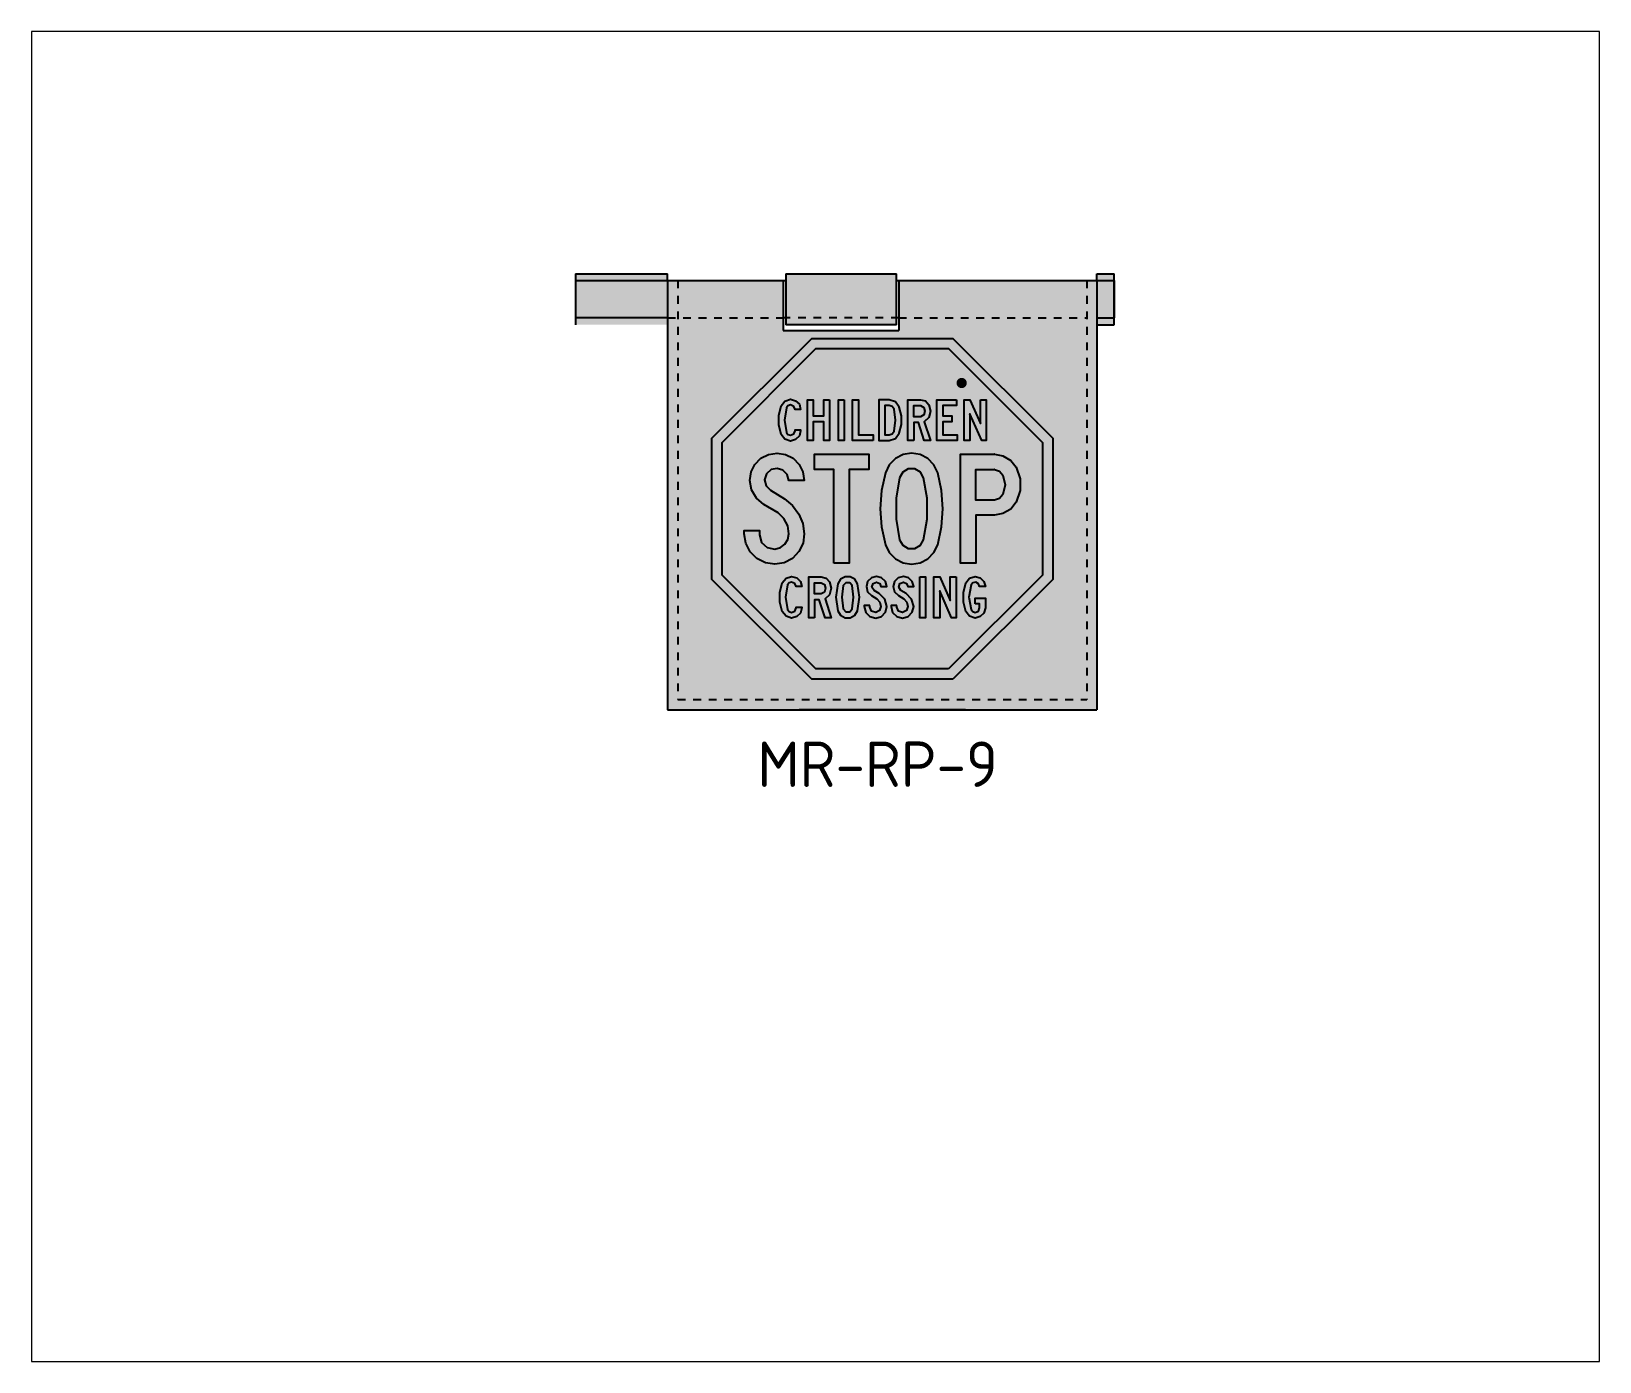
# Paper-space layout 'Layout1' of a CAD drawing. Header units: millimetres. Extents: x 8 to 347, y 0 to 288.
# The model-space entities are those that its viewports show. They can reach past a viewport. Long polylines and large blocks are cut down to what shows.
import ezdxf

# ---------------------------------------------------------------- set-up
doc = ezdxf.new("R2010")
doc.units = ezdxf.units.MM
doc.header["$LTSCALE"] = 5
doc.linetypes.add('PAINT11', pattern=[0.66, 0.33, -0.33])
for name, color, linetype in [('L25', 1, 'Continuous'), ('RED', 10, 'Continuous'), ('STITCH', 1, 'PAINT11')]:
    doc.layers.add(name, color=color, linetype=linetype)
doc.layers.add('YELLOW', color=7, linetype='Continuous', true_color=0xd6e342)
doc.styles.add('ISO', font='iso3098b.shx')

msp = doc.modelspace()

# ---------------------------------------------------------------- hatches: boundary and pattern name
at = {"layer": 'L25'}
h = msp.add_hatch(color=256, dxfattribs=at)
h.paths.add_polyline_path([(129.09, 244.5), (129.09, 243), (149.34, 243), (149.34, 244.5)])
h.paths.add_polyline_path([(149.34, 234.65), (149.34, 234.75), (129.09, 234.75), (129.09, 233.25), (149.34, 233.25)])
for points in [[(129.09, 243), (129.09, 234.75), (149.34, 234.75), (149.34, 243)], [(247.59, 243), (243.84, 243), (243.84, 234.75), (247.59, 234.75)]]:
    msp.add_hatch(color=256, dxfattribs=at).paths.add_polyline_path(points)
h = msp.add_hatch(color=256, dxfattribs=at)
h.dxf.hatch_style = 1
h.paths.add_polyline_path([(199.68, 244.5), (175.38, 244.5), (175.38, 233.25), (199.68, 233.25)])
h = msp.add_hatch(color=256, dxfattribs=at)
h.paths.add_polyline_path([(247.59, 244.5), (243.84, 244.5), (243.84, 243), (247.59, 243)])
h.paths.add_polyline_path([(247.59, 234.75), (243.84, 234.75), (243.84, 233.25), (247.59, 233.25)])
h = msp.add_hatch(color=256, dxfattribs=at)
h.paths.add_polyline_path([(212.12, 155.25), (181.06, 155.25), (159.09, 177.21), (159.09, 208.28), (181.06, 230.25), (212.12, 230.25), (234.09, 208.28), (234.09, 177.21)])
h.paths.add_polyline_path([(211.19, 157.5), (181.99, 157.5), (161.34, 178.15), (161.34, 207.35), (181.99, 228), (211.19, 228), (231.84, 207.35), (231.84, 178.15)], flags=16)
h = msp.add_hatch(color=256, dxfattribs=at)
h.paths.add_polyline_path([(178.57, 210.1), (178.62, 210.1), (178.62, 209.92), (178.34, 208.81), (177.51, 207.99), (176.37, 207.67), (175.13, 208.08), (174.3, 209.09), (173.8, 211.2), (173.8, 213.31), (174.3, 215.43), (175.13, 216.44), (176.37, 216.85), (177.51, 216.53), (178.34, 215.75), (178.62, 214.6), (177.38, 214.6), (177.1, 215.29), (176.37, 215.61), (175.82, 215.43), (175.49, 214.97), (175.04, 212.26), (175.49, 209.55), (175.82, 209.09), (176.37, 208.95), (177.1, 209.23), (177.38, 209.92), (177.38, 210.1), (178.62, 210.1)])
h.paths.add_polyline_path([(185, 216.76), (185, 207.76), (183.71, 207.76), (183.71, 211.89), (181.37, 211.89), (181.37, 207.76), (180.13, 207.76), (180.13, 216.76), (181.37, 216.76), (181.37, 213.18), (183.71, 213.18), (183.71, 216.76)])
h.paths.add_polyline_path([(188.21, 216.76), (188.21, 207.76), (186.93, 207.76), (186.93, 216.76)])
h.paths.add_polyline_path([(194.55, 207.76), (190.05, 207.76), (190.05, 216.76), (191.33, 216.76), (191.33, 209), (194.55, 209)])
h.paths.add_polyline_path([(198.77, 209.23), (199.19, 209.82), (199.51, 212.26), (199.19, 214.69), (198.77, 215.29), (198.08, 215.52), (197.12, 215.52), (197.12, 209), (198.08, 209)], flags=16)
h.paths.add_polyline_path([(198.08, 207.76), (199.51, 208.22), (200.33, 209.37), (200.79, 211.29), (200.79, 213.22), (200.33, 215.15), (199.51, 216.3), (198.08, 216.76), (195.83, 216.76), (195.83, 207.76)])
h.paths.add_polyline_path([(203.5, 207.76), (202.22, 207.76), (202.22, 216.76), (205.02, 216.76), (206.07, 216.48), (206.81, 215.66), (207.17, 214.23), (206.81, 212.81), (205.84, 211.89), (207.17, 207.76), (205.84, 207.76), (204.56, 211.71), (203.5, 211.71)])
h.paths.add_polyline_path([(205.75, 215.06), (205.93, 214.23), (205.75, 213.41), (205.02, 212.99), (203.5, 212.99), (203.5, 215.52), (205.02, 215.52), (204.97, 215.52), (205.02, 215.52)], flags=16)
h.paths.add_polyline_path([(212.91, 216.76), (212.91, 215.52), (209.88, 215.52), (209.88, 213.18), (211.86, 213.18), (211.86, 211.89), (209.88, 211.89), (209.88, 209), (213.1, 209), (213.1, 207.76), (208.6, 207.76), (208.6, 216.76)])
h.paths.add_polyline_path([(218.19, 216.76), (219.48, 216.76), (219.48, 207.76), (218.47, 207.76), (215.85, 213.68), (215.85, 207.76), (214.61, 207.76), (214.61, 216.76), (215.85, 216.76), (218.19, 211.52)])
h = msp.add_hatch(color=256, dxfattribs=at)
h.paths.add_polyline_path([(174.71, 201.24), (173.43, 201.65), (172.1, 201.38), (171.09, 200.46), (170.67, 199.13), (171.04, 197.8), (172.01, 196.83), (175.08, 194.95), (176.83, 193.48), (178.2, 191.6), (179.08, 189.49), (179.4, 187.24), (179.17, 185.17), (178.25, 183.33), (176.83, 181.82), (174.99, 180.85), (172.92, 180.53), (170.86, 180.85), (168.98, 181.82), (167.51, 183.29), (166.54, 185.17), (166.22, 187.24), (166.22, 187.97), (169.57, 187.97), (169.57, 187.01), (170.03, 185.35), (171.27, 184.21), (172.92, 183.88), (174.16, 184.21), (175.17, 184.94), (175.82, 186), (176.05, 187.24), (175.77, 189.03), (174.94, 190.59), (173.66, 191.83), (170.54, 193.71), (170.49, 193.71), (170.54, 193.71), (168.88, 195.09), (167.78, 196.92), (167.41, 198.99), (167.74, 200.87), (168.56, 202.52), (169.89, 203.86), (171.55, 204.73), (173.43, 205), (175.27, 204.73), (176.96, 203.86), (178.3, 202.52), (179.12, 200.87), (179.4, 198.99), (176.05, 198.99), (175.68, 200.27)])
h.paths.add_polyline_path([(185.92, 180.76), (185.96, 180.76), (185.96, 201.42), (181.65, 201.42), (181.65, 204.77), (193.63, 204.77), (193.63, 201.42), (189.31, 201.42), (189.31, 180.76), (185.96, 180.76)])
h.paths.add_polyline_path([(200.38, 199.59), (199.64, 195.09), (199.64, 190.45), (200.38, 185.95), (201.11, 184.71), (202.31, 183.98), (203.73, 183.98), (204.97, 184.71), (205.66, 185.95), (206.44, 190.45), (206.44, 195.09), (205.66, 199.59), (204.97, 200.83), (203.73, 201.56), (202.31, 201.56), (201.11, 200.83)], flags=16)
h.paths.add_polyline_path([(208.78, 200.69), (207.95, 202.43), (206.62, 203.81), (204.92, 204.68), (203.04, 205), (201.16, 204.68), (199.46, 203.81), (198.13, 202.43), (197.26, 200.69), (196.43, 196.79), (196.15, 192.75), (196.43, 188.75), (197.26, 184.85), (198.13, 183.1), (199.46, 181.73), (201.16, 180.85), (203.04, 180.53), (204.92, 180.85), (206.62, 181.73), (207.95, 183.1), (208.78, 184.85), (209.61, 188.75), (209.93, 192.75), (209.61, 196.79)])
h.paths.add_polyline_path([(223.15, 200.18), (223.66, 198.02), (223.15, 195.87), (222.37, 194.99), (221.27, 194.67), (217.18, 194.67), (217.18, 201.42), (221.27, 201.42), (221.22, 201.42), (221.27, 201.42), (222.37, 201.06)], flags=16)
h.paths.add_polyline_path([(226.92, 196.74), (226.04, 194.21), (224.85, 192.7), (223.15, 191.69), (221.27, 191.32), (217.18, 191.32), (217.18, 180.76), (213.83, 180.76), (213.83, 204.77), (221.27, 204.77), (221.22, 204.77), (221.27, 204.77), (223.15, 204.41), (224.85, 203.4), (226.04, 201.88), (226.92, 199.36)])
edge = h.paths.add_edge_path(flags=17)
edge.add_line((173.66, 191.83), (173.61, 191.83))
h = msp.add_hatch(color=256, dxfattribs=at)
h.paths.add_polyline_path([(199.78, 171.49), (198.54, 171.49), (198.54, 171.21), (198.86, 169.93), (199.78, 169.01), (201.07, 168.69), (202.31, 169.01), (203.18, 169.97), (203.5, 171.21), (203.04, 172.87), (201.85, 174.1), (200.7, 174.79), (200.24, 175.48), (200.47, 176.31), (201.25, 176.58), (201.94, 176.31), (202.22, 175.62), (203.5, 175.62), (203.18, 176.72), (202.35, 177.55), (201.25, 177.87), (200.1, 177.55), (199.28, 176.72), (199, 175.62), (199.28, 174.47), (200.15, 173.65), (201.34, 172.91), (201.99, 172.18), (202.22, 171.21), (201.89, 170.34), (201.07, 169.93), (200.15, 170.25), (199.78, 171.12)])
h.paths.add_polyline_path([(178.85, 171.12), (178.89, 171.12), (178.89, 170.94), (178.62, 169.79), (177.79, 169.01), (176.64, 168.69), (175.4, 169.1), (174.58, 170.11), (174.07, 172.22), (174.07, 174.33), (174.58, 176.45), (175.4, 177.46), (176.64, 177.87), (177.79, 177.55), (178.62, 176.72), (178.89, 175.62), (177.65, 175.62), (177.33, 176.31), (176.64, 176.58), (176.09, 176.45), (175.72, 175.99), (175.27, 173.28), (175.72, 170.57), (176.09, 170.11), (176.64, 169.93), (177.33, 170.25), (177.65, 170.94), (177.65, 171.12), (178.89, 171.12)])
h.paths.add_polyline_path([(181.65, 168.78), (180.41, 168.78), (180.41, 177.78), (183.16, 177.78), (184.22, 177.5), (184.95, 176.68), (185.32, 175.25), (184.95, 173.83), (183.99, 172.91), (185.32, 168.78), (183.99, 168.78), (182.7, 172.73), (181.65, 172.73)])
h.paths.add_polyline_path([(183.16, 176.49), (183.9, 176.08), (184.08, 175.25), (183.9, 174.43), (183.16, 174.01), (181.65, 174.01), (181.65, 176.49), (183.16, 176.49), (183.12, 176.49)], flags=16)
h.paths.add_polyline_path([(188.53, 170.06), (189.41, 170.06), (189.96, 170.71), (190.28, 173.28), (189.96, 175.85), (189.41, 176.49), (188.53, 176.49), (187.98, 175.85), (187.66, 173.28), (187.98, 170.71)], flags=16)
h.paths.add_polyline_path([(187.39, 169.33), (188.4, 168.78), (189.54, 168.78), (190.55, 169.33), (191.15, 170.29), (191.56, 173.28), (191.15, 176.26), (190.55, 177.23), (189.54, 177.78), (188.4, 177.78), (187.39, 177.23), (186.83, 176.26), (186.38, 173.28), (186.83, 170.29)])
h.paths.add_polyline_path([(193.86, 171.49), (192.62, 171.49), (192.62, 171.21), (192.94, 169.93), (193.86, 169.01), (195.14, 168.69), (196.38, 169.01), (197.26, 169.97), (197.58, 171.21), (197.12, 172.87), (195.93, 174.1), (194.78, 174.79), (194.32, 175.48), (194.55, 176.31), (195.33, 176.58), (196.02, 176.31), (196.29, 175.62), (197.58, 175.62), (197.26, 176.72), (196.43, 177.55), (195.33, 177.87), (194.18, 177.55), (193.35, 176.72), (193.08, 175.62), (193.35, 174.47), (194.23, 173.65), (195.42, 172.91), (196.06, 172.18), (196.29, 171.21), (195.97, 170.34), (195.14, 169.93), (194.23, 170.25), (193.86, 171.12)])
h.paths.add_polyline_path([(204.83, 177.78), (206.07, 177.78), (206.07, 168.78), (204.83, 168.78)])
h.paths.add_polyline_path([(212.82, 177.78), (212.82, 168.78), (211.81, 168.78), (209.24, 174.7), (209.24, 168.78), (207.95, 168.78), (207.95, 177.78), (209.24, 177.78), (211.54, 172.54), (211.54, 177.78)])
h.paths.add_polyline_path([(217.04, 171.86), (217.04, 173.09), (219.29, 173.09), (219.29, 170.94), (218.97, 169.79), (218.15, 169.01), (217.04, 168.69), (215.76, 169.1), (214.98, 170.11), (214.47, 172.22), (214.47, 174.33), (214.98, 176.45), (215.76, 177.46), (217.04, 177.87), (218.15, 177.55), (218.97, 176.72), (219.29, 175.62), (218.01, 175.62), (217.78, 176.26), (217.14, 176.58), (216.54, 176.45), (216.13, 175.99), (215.67, 173.28), (216.13, 170.57), (216.49, 170.11), (217.04, 169.93), (217.73, 170.25), (218.01, 170.94), (218.01, 171.86)])
at = {"layer": 'RED'}
h = msp.add_hatch(color=256, dxfattribs=at)
h.paths.add_polyline_path([(211.19, 157.5), (181.99, 157.5), (161.34, 178.15), (161.34, 207.35), (181.99, 228), (211.19, 228), (231.84, 207.35), (231.84, 178.15)])
h.paths.add_polyline_path([(178.57, 210.1), (178.62, 210.1), (178.62, 209.92), (178.34, 208.81), (177.51, 207.99), (176.37, 207.67), (175.13, 208.08), (174.3, 209.09), (173.8, 211.2), (173.8, 213.31), (174.3, 215.43), (175.13, 216.44), (176.37, 216.85), (177.51, 216.53), (178.34, 215.75), (178.62, 214.6), (177.38, 214.6), (177.1, 215.29), (176.37, 215.61), (175.82, 215.43), (175.49, 214.97), (175.04, 212.26), (175.49, 209.55), (175.82, 209.09), (176.37, 208.95), (177.1, 209.23), (177.38, 209.92), (177.38, 210.1), (178.62, 210.1)], flags=16)
h.paths.add_polyline_path([(185, 216.76), (185, 207.76), (183.71, 207.76), (183.71, 211.89), (181.37, 211.89), (181.37, 207.76), (180.13, 207.76), (180.13, 216.76), (181.37, 216.76), (181.37, 213.18), (183.71, 213.18), (183.71, 216.76)], flags=16)
h.paths.add_polyline_path([(188.21, 216.76), (188.21, 207.76), (186.93, 207.76), (186.93, 216.76)], flags=16)
h.paths.add_polyline_path([(194.55, 207.76), (190.05, 207.76), (190.05, 216.76), (191.33, 216.76), (191.33, 209), (194.55, 209)], flags=16)
h.paths.add_polyline_path([(198.77, 209.23), (199.19, 209.82), (199.51, 212.26), (199.19, 214.69), (198.77, 215.29), (198.08, 215.52), (197.12, 215.52), (197.12, 209), (198.08, 209)], flags=0)
h.paths.add_polyline_path([(198.08, 207.76), (199.51, 208.22), (200.33, 209.37), (200.79, 211.29), (200.79, 213.22), (200.33, 215.15), (199.51, 216.3), (198.08, 216.76), (195.83, 216.76), (195.83, 207.76)], flags=16)
h.paths.add_polyline_path([(203.5, 207.76), (202.22, 207.76), (202.22, 216.76), (205.02, 216.76), (206.07, 216.48), (206.81, 215.66), (207.17, 214.23), (206.81, 212.81), (205.84, 211.89), (207.17, 207.76), (205.84, 207.76), (204.56, 211.71), (203.5, 211.71)], flags=16)
h.paths.add_polyline_path([(205.75, 215.06), (205.93, 214.23), (205.75, 213.41), (205.02, 212.99), (203.5, 212.99), (203.5, 215.52), (205.02, 215.52), (204.97, 215.52), (205.02, 215.52)], flags=0)
h.paths.add_polyline_path([(212.91, 216.76), (212.91, 215.52), (209.88, 215.52), (209.88, 213.18), (211.86, 213.18), (211.86, 211.89), (209.88, 211.89), (209.88, 209), (213.1, 209), (213.1, 207.76), (208.6, 207.76), (208.6, 216.76)], flags=16)
h.paths.add_polyline_path([(218.19, 216.76), (219.48, 216.76), (219.48, 207.76), (218.47, 207.76), (215.85, 213.68), (215.85, 207.76), (214.61, 207.76), (214.61, 216.76), (215.85, 216.76), (218.19, 211.52)], flags=16)
h.paths.add_polyline_path([(174.71, 201.24), (173.43, 201.65), (172.1, 201.38), (171.09, 200.46), (170.67, 199.13), (171.04, 197.8), (172.01, 196.83), (175.08, 194.95), (176.83, 193.48), (178.2, 191.6), (179.08, 189.49), (179.4, 187.24), (179.17, 185.17), (178.25, 183.33), (176.83, 181.82), (174.99, 180.85), (172.92, 180.53), (170.86, 180.85), (168.98, 181.82), (167.51, 183.29), (166.54, 185.17), (166.22, 187.24), (166.22, 187.97), (169.57, 187.97), (169.57, 187.01), (170.03, 185.35), (171.27, 184.21), (172.92, 183.88), (174.16, 184.21), (175.17, 184.94), (175.82, 186), (176.05, 187.24), (175.77, 189.03), (174.94, 190.59), (173.66, 191.83), (170.54, 193.71), (170.49, 193.71), (170.54, 193.71), (168.88, 195.09), (167.78, 196.92), (167.41, 198.99), (167.74, 200.87), (168.56, 202.52), (169.89, 203.86), (171.55, 204.73), (173.43, 205), (175.27, 204.73), (176.96, 203.86), (178.3, 202.52), (179.12, 200.87), (179.4, 198.99), (176.05, 198.99), (175.68, 200.27)], flags=16)
h.paths.add_polyline_path([(185.92, 180.76), (185.96, 180.76), (185.96, 201.42), (181.65, 201.42), (181.65, 204.77), (193.63, 204.77), (193.63, 201.42), (189.31, 201.42), (189.31, 180.76), (185.96, 180.76)], flags=16)
h.paths.add_polyline_path([(200.38, 199.59), (199.64, 195.09), (199.64, 190.45), (200.38, 185.95), (201.11, 184.71), (202.31, 183.98), (203.73, 183.98), (204.97, 184.71), (205.66, 185.95), (206.44, 190.45), (206.44, 195.09), (205.66, 199.59), (204.97, 200.83), (203.73, 201.56), (202.31, 201.56), (201.11, 200.83)], flags=0)
h.paths.add_polyline_path([(208.78, 200.69), (207.95, 202.43), (206.62, 203.81), (204.92, 204.68), (203.04, 205), (201.16, 204.68), (199.46, 203.81), (198.13, 202.43), (197.26, 200.69), (196.43, 196.79), (196.15, 192.75), (196.43, 188.75), (197.26, 184.85), (198.13, 183.1), (199.46, 181.73), (201.16, 180.85), (203.04, 180.53), (204.92, 180.85), (206.62, 181.73), (207.95, 183.1), (208.78, 184.85), (209.61, 188.75), (209.93, 192.75), (209.61, 196.79)], flags=16)
h.paths.add_polyline_path([(223.15, 200.18), (223.66, 198.02), (223.15, 195.87), (222.37, 194.99), (221.27, 194.67), (217.18, 194.67), (217.18, 201.42), (221.27, 201.42), (221.22, 201.42), (221.27, 201.42), (222.37, 201.06)], flags=0)
h.paths.add_polyline_path([(226.92, 196.74), (226.04, 194.21), (224.85, 192.7), (223.15, 191.69), (221.27, 191.32), (217.18, 191.32), (217.18, 180.76), (213.83, 180.76), (213.83, 204.77), (221.27, 204.77), (221.22, 204.77), (221.27, 204.77), (223.15, 204.41), (224.85, 203.4), (226.04, 201.88), (226.92, 199.36)], flags=16)
h.paths.add_polyline_path([(199.78, 171.49), (198.54, 171.49), (198.54, 171.21), (198.86, 169.93), (199.78, 169.01), (201.07, 168.69), (202.31, 169.01), (203.18, 169.97), (203.5, 171.21), (203.04, 172.87), (201.85, 174.1), (200.7, 174.79), (200.24, 175.48), (200.47, 176.31), (201.25, 176.58), (201.94, 176.31), (202.22, 175.62), (203.5, 175.62), (203.18, 176.72), (202.35, 177.55), (201.25, 177.87), (200.1, 177.55), (199.28, 176.72), (199, 175.62), (199.28, 174.47), (200.15, 173.65), (201.34, 172.91), (201.99, 172.18), (202.22, 171.21), (201.89, 170.34), (201.07, 169.93), (200.15, 170.25), (199.78, 171.12)], flags=16)
h.paths.add_polyline_path([(178.85, 171.12), (178.89, 171.12), (178.89, 170.94), (178.62, 169.79), (177.79, 169.01), (176.64, 168.69), (175.4, 169.1), (174.58, 170.11), (174.07, 172.22), (174.07, 174.33), (174.58, 176.45), (175.4, 177.46), (176.64, 177.87), (177.79, 177.55), (178.62, 176.72), (178.89, 175.62), (177.65, 175.62), (177.33, 176.31), (176.64, 176.58), (176.09, 176.45), (175.72, 175.99), (175.27, 173.28), (175.72, 170.57), (176.09, 170.11), (176.64, 169.93), (177.33, 170.25), (177.65, 170.94), (177.65, 171.12), (178.89, 171.12)], flags=16)
h.paths.add_polyline_path([(181.65, 168.78), (180.41, 168.78), (180.41, 177.78), (183.16, 177.78), (184.22, 177.5), (184.95, 176.68), (185.32, 175.25), (184.95, 173.83), (183.99, 172.91), (185.32, 168.78), (183.99, 168.78), (182.7, 172.73), (181.65, 172.73)], flags=16)
h.paths.add_polyline_path([(183.16, 176.49), (183.9, 176.08), (184.08, 175.25), (183.9, 174.43), (183.16, 174.01), (181.65, 174.01), (181.65, 176.49), (183.16, 176.49), (183.12, 176.49)], flags=0)
h.paths.add_polyline_path([(188.53, 170.06), (189.41, 170.06), (189.96, 170.71), (190.28, 173.28), (189.96, 175.85), (189.41, 176.49), (188.53, 176.49), (187.98, 175.85), (187.66, 173.28), (187.98, 170.71)], flags=0)
h.paths.add_polyline_path([(187.39, 169.33), (188.4, 168.78), (189.54, 168.78), (190.55, 169.33), (191.15, 170.29), (191.56, 173.28), (191.15, 176.26), (190.55, 177.23), (189.54, 177.78), (188.4, 177.78), (187.39, 177.23), (186.83, 176.26), (186.38, 173.28), (186.83, 170.29)], flags=16)
h.paths.add_polyline_path([(193.86, 171.49), (192.62, 171.49), (192.62, 171.21), (192.94, 169.93), (193.86, 169.01), (195.14, 168.69), (196.38, 169.01), (197.26, 169.97), (197.58, 171.21), (197.12, 172.87), (195.93, 174.1), (194.78, 174.79), (194.32, 175.48), (194.55, 176.31), (195.33, 176.58), (196.02, 176.31), (196.29, 175.62), (197.58, 175.62), (197.26, 176.72), (196.43, 177.55), (195.33, 177.87), (194.18, 177.55), (193.35, 176.72), (193.08, 175.62), (193.35, 174.47), (194.23, 173.65), (195.42, 172.91), (196.06, 172.18), (196.29, 171.21), (195.97, 170.34), (195.14, 169.93), (194.23, 170.25), (193.86, 171.12)], flags=16)
h.paths.add_polyline_path([(204.83, 177.78), (206.07, 177.78), (206.07, 168.78), (204.83, 168.78)], flags=16)
h.paths.add_polyline_path([(212.82, 177.78), (212.82, 168.78), (211.81, 168.78), (209.24, 174.7), (209.24, 168.78), (207.95, 168.78), (207.95, 177.78), (209.24, 177.78), (211.54, 172.54), (211.54, 177.78)], flags=16)
h.paths.add_polyline_path([(217.04, 171.86), (217.04, 173.09), (219.29, 173.09), (219.29, 170.94), (218.97, 169.79), (218.15, 169.01), (217.04, 168.69), (215.76, 169.1), (214.98, 170.11), (214.47, 172.22), (214.47, 174.33), (214.98, 176.45), (215.76, 177.46), (217.04, 177.87), (218.15, 177.55), (218.97, 176.72), (219.29, 175.62), (218.01, 175.62), (217.78, 176.26), (217.14, 176.58), (216.54, 176.45), (216.13, 175.99), (215.67, 173.28), (216.13, 170.57), (216.49, 170.11), (217.04, 169.93), (217.73, 170.25), (218.01, 170.94), (218.01, 171.86)], flags=16)
edge = h.paths.add_edge_path(flags=0)
edge.add_line((173.66, 191.83), (173.61, 191.83))
at = {"layer": 'YELLOW'}
h = msp.add_hatch(color=256, dxfattribs=at)
h.paths.add_polyline_path([(212.12, 155.25), (181.06, 155.25), (159.09, 177.21), (159.09, 208.28), (181.06, 230.25), (212.12, 230.25), (234.09, 208.28), (234.09, 177.21)], flags=16)
h.paths.add_polyline_path([(149.34, 243), (149.34, 148.5), (243.84, 148.5), (243.84, 243), (200.22, 243), (200.22, 232), (174.74, 232), (174.74, 243)])

# ---------------------------------------------------------------- linework, layer by layer
at = {"color": 1, "linetype": 'ByBlock'}
msp.add_line((149.34, 243), (149.34, 227.22), dxfattribs=at)
at = {"layer": 'Defpoints', "color": 0, "linetype": 'ByBlock'}
msp.add_point((149.34, 234.75), dxfattribs=at)
at = {"layer": 'L25'}
for p, q in [((129.09, 244.5), (149.34, 244.5)), ((129.09, 244.5), (129.09, 233.25)), ((129.09, 243), (149.34, 243)), ((129.09, 243), (129.09, 234.75)), ((149.34, 243), (149.34, 244.5)), ((149.34, 243), (149.34, 148.5)), ((149.34, 243), (174.74, 243)), ((174.74, 243), (175.38, 243)), ((175.38, 244.5), (175.38, 233.25)), ((175.38, 244.5), (199.68, 244.5)), ((199.68, 233.25), (199.68, 244.5)), ((199.68, 243), (200.22, 243)), ((200.22, 243), (243.84, 243)), ((243.84, 244.5), (247.59, 244.5)), ((243.84, 243), (243.84, 244.5)), ((243.84, 243), (243.84, 148.5)), ((243.84, 243), (247.59, 243)), ((247.59, 233.25), (247.59, 244.5)), ((247.59, 243), (247.59, 234.75)), ((149.34, 234.75), (129.09, 234.75)), ((243.84, 234.75), (247.59, 234.75)), ((199.68, 233.25), (175.38, 233.25)), ((243.84, 233.25), (247.59, 233.25)), ((243.84, 233.25), (247.59, 233.25)), ((173.66, 191.83), (173.61, 191.83)), ((149.34, 148.5), (243.84, 148.5)), ((214.92, 148.5), (178.26, 148.5))]:
    msp.add_line(p, q, dxfattribs=at)
for points in [[(212.12, 155.25), (181.06, 155.25), (159.09, 177.21), (159.09, 208.28), (181.06, 230.25), (212.12, 230.25), (234.09, 208.28), (234.09, 177.21)], [(211.19, 157.5), (181.99, 157.5), (161.34, 178.15), (161.34, 207.35), (181.99, 228), (211.19, 228), (231.84, 207.35), (231.84, 178.15)], [(178.57, 210.1), (178.62, 210.1), (178.62, 209.92), (178.34, 208.81), (177.51, 207.99), (176.37, 207.67), (175.13, 208.08), (174.3, 209.09), (173.8, 211.2), (173.8, 213.31), (174.3, 215.43), (175.13, 216.44), (176.37, 216.85), (177.51, 216.53), (178.34, 215.75), (178.62, 214.6), (177.38, 214.6), (177.1, 215.29), (176.37, 215.61), (175.82, 215.43), (175.49, 214.97), (175.04, 212.26), (175.49, 209.55), (175.82, 209.09), (176.37, 208.95), (177.1, 209.23), (177.38, 209.92), (177.38, 210.1), (178.62, 210.1)], [(185, 216.76), (185, 207.76), (183.71, 207.76), (183.71, 211.89), (181.37, 211.89), (181.37, 207.76), (180.13, 207.76), (180.13, 216.76), (181.37, 216.76), (181.37, 213.18), (183.71, 213.18), (183.71, 216.76)], [(188.21, 216.76), (188.21, 207.76), (186.93, 207.76), (186.93, 216.76)], [(194.55, 207.76), (190.05, 207.76), (190.05, 216.76), (191.33, 216.76), (191.33, 209), (194.55, 209)], [(198.08, 207.76), (199.51, 208.22), (200.33, 209.37), (200.79, 211.29), (200.79, 213.22), (200.33, 215.15), (199.51, 216.3), (198.08, 216.76), (195.83, 216.76), (195.83, 207.76)], [(198.77, 209.23), (199.19, 209.82), (199.51, 212.26), (199.19, 214.69), (198.77, 215.29), (198.08, 215.52), (197.12, 215.52), (197.12, 209), (198.08, 209)], [(203.5, 207.76), (202.22, 207.76), (202.22, 216.76), (205.02, 216.76), (206.07, 216.48), (206.81, 215.66), (207.17, 214.23), (206.81, 212.81), (205.84, 211.89), (207.17, 207.76), (205.84, 207.76), (204.56, 211.71), (203.5, 211.71)], [(205.75, 215.06), (205.93, 214.23), (205.75, 213.41), (205.02, 212.99), (203.5, 212.99), (203.5, 215.52), (205.02, 215.52), (204.97, 215.52), (205.02, 215.52)], [(212.91, 216.76), (212.91, 215.52), (209.88, 215.52), (209.88, 213.18), (211.86, 213.18), (211.86, 211.89), (209.88, 211.89), (209.88, 209), (213.1, 209), (213.1, 207.76), (208.6, 207.76), (208.6, 216.76)], [(218.19, 216.76), (219.48, 216.76), (219.48, 207.76), (218.47, 207.76), (215.85, 213.68), (215.85, 207.76), (214.61, 207.76), (214.61, 216.76), (215.85, 216.76), (218.19, 211.52)], [(174.71, 201.24), (173.43, 201.65), (172.1, 201.38), (171.09, 200.46), (170.67, 199.13), (171.04, 197.8), (172.01, 196.83), (175.08, 194.95), (176.83, 193.48), (178.2, 191.6), (179.08, 189.49), (179.4, 187.24), (179.17, 185.17), (178.25, 183.33), (176.83, 181.82), (174.99, 180.85), (172.92, 180.53), (170.86, 180.85), (168.98, 181.82), (167.51, 183.29), (166.54, 185.17), (166.22, 187.24), (166.22, 187.97), (169.57, 187.97), (169.57, 187.01), (170.03, 185.35), (171.27, 184.21), (172.92, 183.88), (174.16, 184.21), (175.17, 184.94), (175.82, 186), (176.05, 187.24), (175.77, 189.03), (174.94, 190.59), (173.66, 191.83), (170.54, 193.71), (170.49, 193.71), (170.54, 193.71), (168.88, 195.09), (167.78, 196.92), (167.41, 198.99), (167.74, 200.87), (168.56, 202.52), (169.89, 203.86), (171.55, 204.73), (173.43, 205), (175.27, 204.73), (176.96, 203.86), (178.3, 202.52), (179.12, 200.87), (179.4, 198.99), (176.05, 198.99), (175.68, 200.27)], [(185.92, 180.76), (185.96, 180.76), (185.96, 201.42), (181.65, 201.42), (181.65, 204.77), (193.63, 204.77), (193.63, 201.42), (189.31, 201.42), (189.31, 180.76), (185.96, 180.76)], [(208.78, 200.69), (207.95, 202.43), (206.62, 203.81), (204.92, 204.68), (203.04, 205), (201.16, 204.68), (199.46, 203.81), (198.13, 202.43), (197.26, 200.69), (196.43, 196.79), (196.15, 192.75), (196.43, 188.75), (197.26, 184.85), (198.13, 183.1), (199.46, 181.73), (201.16, 180.85), (203.04, 180.53), (204.92, 180.85), (206.62, 181.73), (207.95, 183.1), (208.78, 184.85), (209.61, 188.75), (209.93, 192.75), (209.61, 196.79)], [(226.92, 196.74), (226.04, 194.21), (224.85, 192.7), (223.15, 191.69), (221.27, 191.32), (217.18, 191.32), (217.18, 180.76), (213.83, 180.76), (213.83, 204.77), (221.27, 204.77), (221.22, 204.77), (221.27, 204.77), (223.15, 204.41), (224.85, 203.4), (226.04, 201.88), (226.92, 199.36)], [(200.38, 199.59), (199.64, 195.09), (199.64, 190.45), (200.38, 185.95), (201.11, 184.71), (202.31, 183.98), (203.73, 183.98), (204.97, 184.71), (205.66, 185.95), (206.44, 190.45), (206.44, 195.09), (205.66, 199.59), (204.97, 200.83), (203.73, 201.56), (202.31, 201.56), (201.11, 200.83)], [(223.15, 200.18), (223.66, 198.02), (223.15, 195.87), (222.37, 194.99), (221.27, 194.67), (217.18, 194.67), (217.18, 201.42), (221.27, 201.42), (221.22, 201.42), (221.27, 201.42), (222.37, 201.06)], [(178.85, 171.12), (178.89, 171.12), (178.89, 170.94), (178.62, 169.79), (177.79, 169.01), (176.64, 168.69), (175.4, 169.1), (174.58, 170.11), (174.07, 172.22), (174.07, 174.33), (174.58, 176.45), (175.4, 177.46), (176.64, 177.87), (177.79, 177.55), (178.62, 176.72), (178.89, 175.62), (177.65, 175.62), (177.33, 176.31), (176.64, 176.58), (176.09, 176.45), (175.72, 175.99), (175.27, 173.28), (175.72, 170.57), (176.09, 170.11), (176.64, 169.93), (177.33, 170.25), (177.65, 170.94), (177.65, 171.12), (178.89, 171.12)], [(181.65, 168.78), (180.41, 168.78), (180.41, 177.78), (183.16, 177.78), (184.22, 177.5), (184.95, 176.68), (185.32, 175.25), (184.95, 173.83), (183.99, 172.91), (185.32, 168.78), (183.99, 168.78), (182.7, 172.73), (181.65, 172.73)], [(183.16, 176.49), (183.9, 176.08), (184.08, 175.25), (183.9, 174.43), (183.16, 174.01), (181.65, 174.01), (181.65, 176.49), (183.16, 176.49), (183.12, 176.49)], [(187.39, 169.33), (188.4, 168.78), (189.54, 168.78), (190.55, 169.33), (191.15, 170.29), (191.56, 173.28), (191.15, 176.26), (190.55, 177.23), (189.54, 177.78), (188.4, 177.78), (187.39, 177.23), (186.83, 176.26), (186.38, 173.28), (186.83, 170.29)], [(188.53, 170.06), (189.41, 170.06), (189.96, 170.71), (190.28, 173.28), (189.96, 175.85), (189.41, 176.49), (188.53, 176.49), (187.98, 175.85), (187.66, 173.28), (187.98, 170.71)], [(193.86, 171.49), (192.62, 171.49), (192.62, 171.21), (192.94, 169.93), (193.86, 169.01), (195.14, 168.69), (196.38, 169.01), (197.26, 169.97), (197.58, 171.21), (197.12, 172.87), (195.93, 174.1), (194.78, 174.79), (194.32, 175.48), (194.55, 176.31), (195.33, 176.58), (196.02, 176.31), (196.29, 175.62), (197.58, 175.62), (197.26, 176.72), (196.43, 177.55), (195.33, 177.87), (194.18, 177.55), (193.35, 176.72), (193.08, 175.62), (193.35, 174.47), (194.23, 173.65), (195.42, 172.91), (196.06, 172.18), (196.29, 171.21), (195.97, 170.34), (195.14, 169.93), (194.23, 170.25), (193.86, 171.12)], [(199.78, 171.49), (198.54, 171.49), (198.54, 171.21), (198.86, 169.93), (199.78, 169.01), (201.07, 168.69), (202.31, 169.01), (203.18, 169.97), (203.5, 171.21), (203.04, 172.87), (201.85, 174.1), (200.7, 174.79), (200.24, 175.48), (200.47, 176.31), (201.25, 176.58), (201.94, 176.31), (202.22, 175.62), (203.5, 175.62), (203.18, 176.72), (202.35, 177.55), (201.25, 177.87), (200.1, 177.55), (199.28, 176.72), (199, 175.62), (199.28, 174.47), (200.15, 173.65), (201.34, 172.91), (201.99, 172.18), (202.22, 171.21), (201.89, 170.34), (201.07, 169.93), (200.15, 170.25), (199.78, 171.12)], [(204.83, 177.78), (206.07, 177.78), (206.07, 168.78), (204.83, 168.78)], [(212.82, 177.78), (212.82, 168.78), (211.81, 168.78), (209.24, 174.7), (209.24, 168.78), (207.95, 168.78), (207.95, 177.78), (209.24, 177.78), (211.54, 172.54), (211.54, 177.78)], [(217.04, 171.86), (217.04, 173.09), (219.29, 173.09), (219.29, 170.94), (218.97, 169.79), (218.15, 169.01), (217.04, 168.69), (215.76, 169.1), (214.98, 170.11), (214.47, 172.22), (214.47, 174.33), (214.98, 176.45), (215.76, 177.46), (217.04, 177.87), (218.15, 177.55), (218.97, 176.72), (219.29, 175.62), (218.01, 175.62), (217.78, 176.26), (217.14, 176.58), (216.54, 176.45), (216.13, 175.99), (215.67, 173.28), (216.13, 170.57), (216.49, 170.11), (217.04, 169.93), (217.73, 170.25), (218.01, 170.94), (218.01, 171.86)]]:
    msp.add_lwpolyline(points, close=True, dxfattribs=at)
at = {"layer": 'L25', "const_width": 1.12}
msp.add_lwpolyline([(213.49, 220.44, 1), (214.62, 220.44, 1)], format="xyb", close=True, dxfattribs=at)
at = {"layer": 'STITCH'}
for p, q in [((151.59, 243), (151.59, 150.75)), ((241.59, 243), (241.59, 150.75)), ((149.34, 234.75), (174.74, 234.75)), ((200.22, 234.75), (174.74, 234.75)), ((200.22, 234.75), (241.59, 234.75)), ((151.59, 150.75), (241.59, 150.75))]:
    msp.add_line(p, q, dxfattribs=at)
at = {"layer": 'STITCH', "linetype": 'Continuous'}
for p, q in [((174.74, 243), (174.74, 232)), ((200.22, 243), (200.22, 232)), ((174.74, 232), (200.22, 232))]:
    msp.add_line(p, q, dxfattribs=at)

# ---------------------------------------------------------------- texts
at = {"layer": 'L25', "insert": (169.11, 141.54), "char_height": 10, "attachment_point": 1, "style": 'ISO'}
msp.add_mtext_dynamic_manual_height_columns('MR-RP-9', width=68.8974, gutter_width=12.5, heights=[0], dxfattribs=at)

psp = doc.layouts.get("Layout1")

# ---------------------------------------------------------------- viewports
at = {"layer": 'Defpoints'}
psp.add_viewport(center=(177.43, 144.18), size=(339.5, 288), view_center_point=(181.89, 151.44), view_height=292.7883, dxfattribs=at)

doc.saveas('drawing.dxf')
